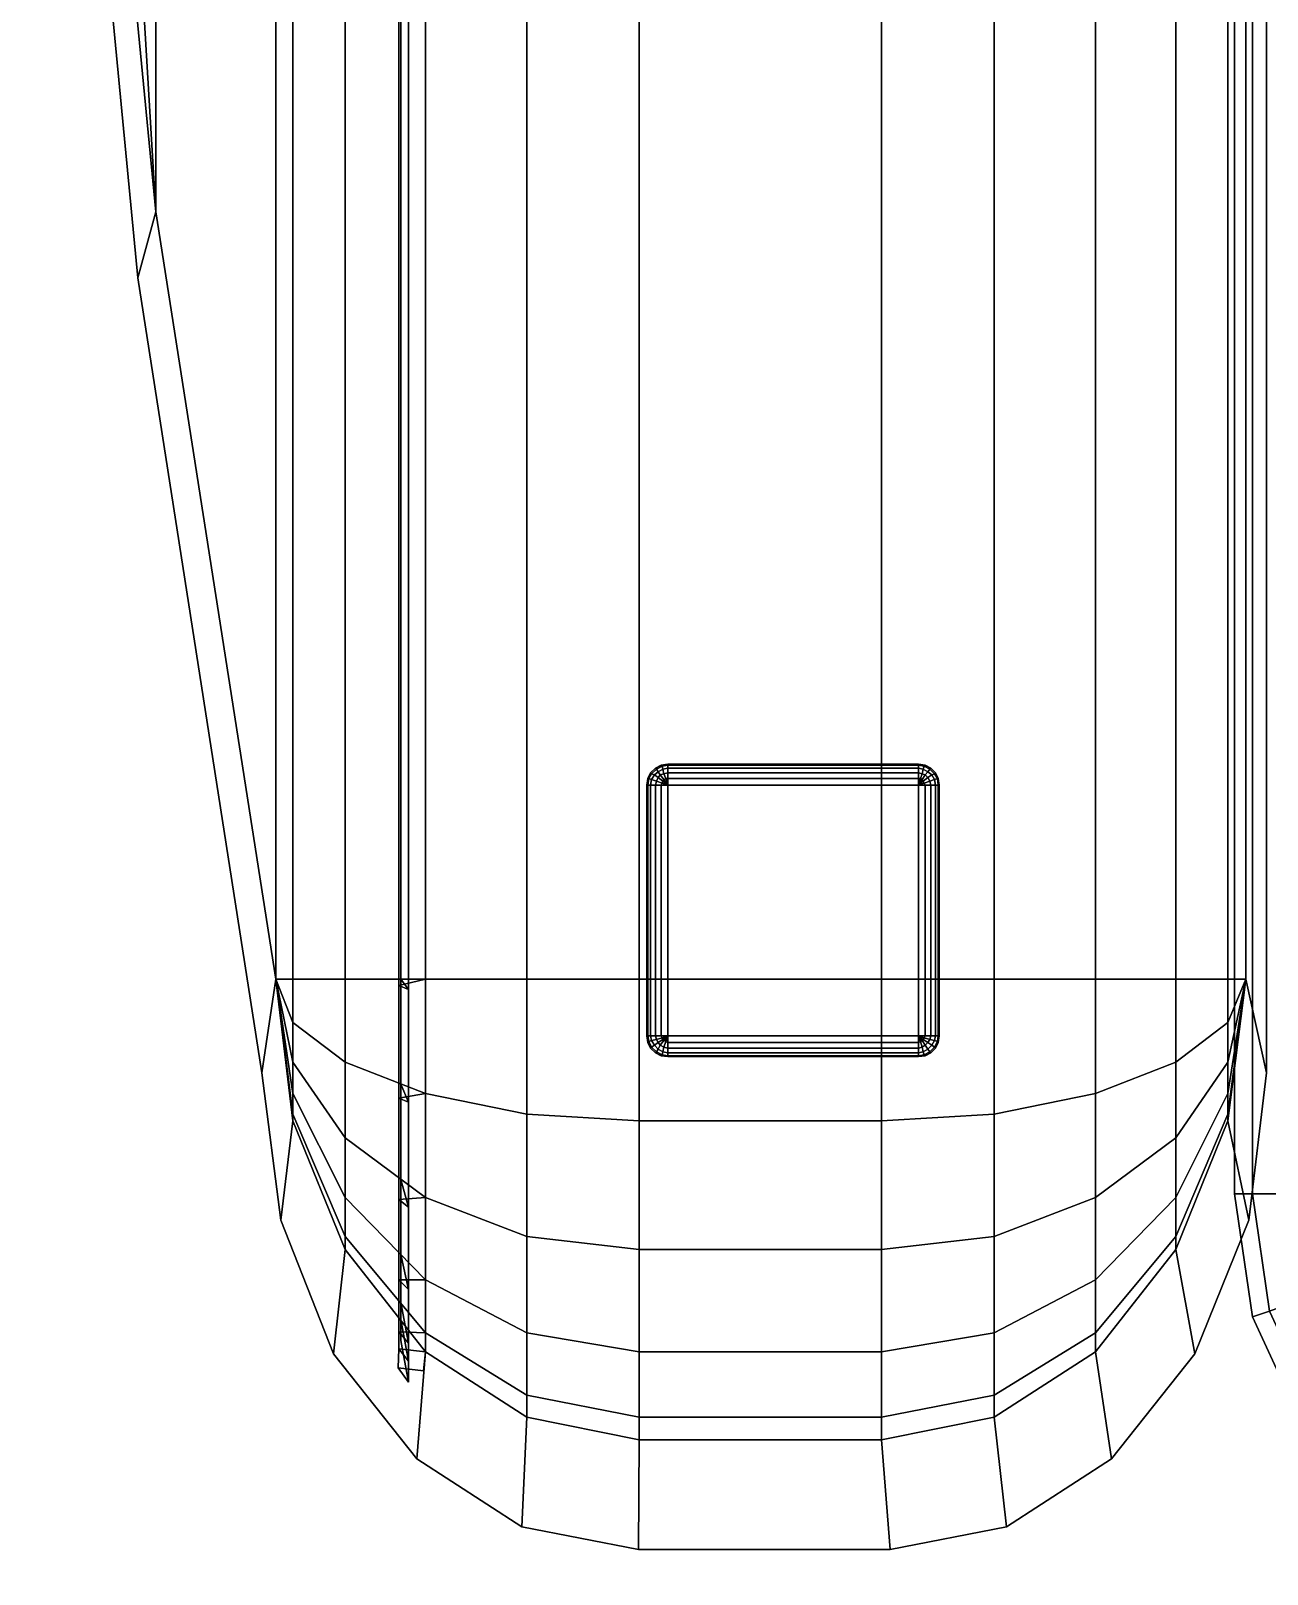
# Model space of a CAD drawing. Extents: x -0.69 to 1.09, y -0.36 to 0.36.
# Drawn here: x -0.6911 to -0.5605, y -0.3437 to -0.1806 of the extents above; entities that cross this region are included whole.
import ezdxf

# ---------------------------------------------------------------- set-up
doc = ezdxf.new("R2010")
doc.units = 0
for name, color, linetype in [('CUBE.5', 39, 'CONTINUOUS'), ('CUBE.7', 39, 'CONTINUOUS'), ('CUBE_10', 250, 'CONTINUOUS'), ('CUBE_2', 39, 'CONTINUOUS')]:
    doc.layers.add(name, color=color, linetype=linetype)

msp = doc.modelspace()

# ---------------------------------------------------------------- meshes
at = {"layer": 'CUBE.5'}
mesh = msp.add_polyface(dxfattribs=at)
corners = [(-0.6494, -0.3202, 0.0832), (-0.6494, -0.3202, 0.4251), (-0.6494, -0.3182, 0.4298), (-0.6494, -0.3126, 0.4341), (-0.6494, -0.3039, 0.4375), (-0.6494, -0.2929, 0.4397), (-0.6494, -0.2808, 0.4404), (-0.6494, 0.2708, 0.4404), (-0.6494, 0.283, 0.4397), (-0.6494, 0.294, 0.4375), (-0.6494, 0.3027, 0.4341), (-0.6494, 0.3083, 0.4298), (-0.6494, 0.3102, 0.4251), (-0.6494, 0.3102, 0.0832), (-0.6494, 0.3083, 0.0784), (-0.6494, 0.3027, 0.0741), (-0.6494, 0.294, 0.0707), (-0.6494, 0.283, 0.0685), (-0.6494, 0.2708, 0.0678), (-0.6494, -0.2808, 0.0678), (-0.6494, -0.2929, 0.0685), (-0.6494, -0.3039, 0.0707), (-0.6494, -0.3126, 0.0741), (-0.6494, -0.3182, 0.0784), (-0.6579, -0.3094, 0.0832), (-0.6579, -0.3094, 0.4251), (-0.6579, -0.308, 0.4285), (-0.6579, -0.3039, 0.4316), (-0.6579, -0.2976, 0.4341), (-0.6579, -0.2896, 0.4357), (-0.6579, -0.2808, 0.4362), (-0.6579, 0.2708, 0.4362), (-0.6579, 0.2797, 0.4357), (-0.6579, 0.2876, 0.4341), (-0.6579, 0.294, 0.4316), (-0.6579, 0.298, 0.4285), (-0.6579, 0.2994, 0.4251), (-0.6579, 0.2994, 0.0832), (-0.6579, 0.298, 0.0797), (-0.6579, 0.294, 0.0766), (-0.6579, 0.2876, 0.0741), (-0.6579, 0.2797, 0.0725), (-0.6579, 0.2708, 0.072), (-0.6579, -0.2808, 0.072), (-0.6579, -0.2896, 0.0725), (-0.6579, -0.2976, 0.0741), (-0.6579, -0.3039, 0.0766), (-0.6579, -0.308, 0.0797), (-0.6494, 0.002, 0.4404), (-0.6494, 0.002, 0.0678), (-0.6579, 0.002, 0.4362), (-0.6579, 0.002, 0.072), (-0.6496, -0.3222, 0.2514), (-0.6496, 0.3122, 0.2514), (-0.6581, -0.3113, 0.2514), (-0.6581, 0.3014, 0.2514), (-0.652, -0.3168, 0.0832), (-0.652, -0.3168, 0.4251), (-0.652, -0.315, 0.4294), (-0.652, -0.3099, 0.4333), (-0.652, -0.302, 0.4365), (-0.652, -0.2919, 0.4384), (-0.652, -0.2808, 0.4391), (-0.652, 0.2708, 0.4391), (-0.652, 0.282, 0.4384), (-0.652, 0.292, 0.4365), (-0.652, 0.3, 0.4333), (-0.652, 0.3051, 0.4294), (-0.652, 0.3069, 0.4251), (-0.652, 0.3069, 0.0832), (-0.652, 0.3051, 0.0788), (-0.652, 0.3, 0.0749), (-0.652, 0.292, 0.0718), (-0.652, 0.282, 0.0698), (-0.652, 0.2708, 0.0691), (-0.652, -0.2808, 0.0691), (-0.652, -0.2919, 0.0698), (-0.652, -0.302, 0.0718), (-0.652, -0.3099, 0.0749), (-0.652, -0.315, 0.0788), (-0.652, 0.002, 0.4391), (-0.652, 0.002, 0.0691), (-0.652, -0.319, 0.2514), (-0.652, 0.3091, 0.2514), (-0.6522, -0.3199, 0.0827), (-0.6522, -0.3199, 0.4255), (-0.6522, -0.3181, 0.4302), (-0.6522, -0.3126, 0.4344), (-0.6522, -0.3041, 0.4377), (-0.6522, -0.2934, 0.4398), (-0.6522, -0.2815, 0.4405), (-0.6522, 0.2716, 0.4405), (-0.6522, 0.2835, 0.4398), (-0.6522, 0.2942, 0.4377), (-0.6522, 0.3027, 0.4344), (-0.6522, 0.3081, 0.4302), (-0.6522, 0.31, 0.4255), (-0.6522, 0.31, 0.0827), (-0.6522, 0.3081, 0.078), (-0.6522, 0.3027, 0.0739), (-0.6522, 0.2942, 0.0706), (-0.6522, 0.2835, 0.0684), (-0.6522, 0.2716, 0.0677), (-0.6522, -0.2815, 0.0677), (-0.6522, -0.2934, 0.0684), (-0.6522, -0.3041, 0.0706), (-0.6522, -0.3126, 0.0739), (-0.6522, -0.3181, 0.078), (-0.6522, 0.002, 0.4405), (-0.6522, 0.002, 0.0677), (-0.6523, -0.3219, 0.2514), (-0.6523, 0.312, 0.2514), (-0.6512, -0.3212, 0.0825), (-0.6512, -0.3212, 0.4257), (-0.6512, -0.3193, 0.4304), (-0.6512, -0.3136, 0.4347), (-0.6512, -0.3049, 0.4381), (-0.6512, -0.2938, 0.4403), (-0.6512, -0.2819, 0.441), (-0.6512, 0.2719, 0.441), (-0.6512, 0.2839, 0.4403), (-0.6512, 0.2949, 0.4381), (-0.6512, 0.3037, 0.4347), (-0.6512, 0.3093, 0.4304), (-0.6512, 0.3112, 0.4257), (-0.6512, 0.3112, 0.0825), (-0.6512, 0.3093, 0.0779), (-0.6512, 0.3037, 0.0736), (-0.6512, 0.2949, 0.0702), (-0.6512, 0.2839, 0.068), (-0.6512, 0.2719, 0.0672), (-0.6512, -0.2819, 0.0672), (-0.6512, -0.2938, 0.068), (-0.6512, -0.3049, 0.0702), (-0.6512, -0.3136, 0.0736), (-0.6512, -0.3193, 0.0779), (-0.6512, 0.002, 0.441), (-0.6512, 0.002, 0.0672), (-0.6512, -0.3234, 0.2514), (-0.6512, 0.3134, 0.2514)]
mesh.append_faces([[corners[k] for k in face] for face in [(86, 114, 115, 87), (87, 115, 116, 88), (88, 116, 117, 89), (89, 117, 118, 90), (136, 108, 90, 118), (91, 119, 120, 92), (92, 120, 121, 93), (93, 121, 122, 94), (138, 110, 84, 112), (123, 95, 94, 122), (95, 123, 124, 96), (125, 97, 111, 139), (126, 98, 97, 125), (98, 126, 127, 99), (128, 100, 99, 127), (100, 128, 129, 101), (130, 102, 101, 129), (137, 109, 102, 130), (103, 131, 132, 104), (114, 86, 85, 113), (133, 105, 104, 132), (134, 106, 105, 133), (135, 107, 106, 134), (112, 84, 107, 135), (119, 91, 108, 136), (131, 103, 109, 137), (113, 85, 110, 138), (111, 96, 124, 139), (2, 86, 87, 3), (59, 115, 114, 58), (3, 87, 88, 4), (60, 116, 115, 59), (4, 88, 89, 5), (61, 117, 116, 60), (5, 89, 90, 6), (62, 118, 117, 61), (80, 136, 118, 62), (6, 90, 108, 48), (7, 91, 92, 8), (64, 120, 119, 63), (8, 92, 93, 9), (65, 121, 120, 64), (9, 93, 94, 10), (66, 122, 121, 65), (82, 138, 112, 56), (0, 84, 110, 52), (67, 123, 122, 66), (10, 94, 95, 11), (11, 95, 96, 12), (68, 124, 123, 67), (69, 125, 139, 83), (53, 111, 97, 13), (70, 126, 125, 69), (13, 97, 98, 14), (14, 98, 99, 15), (71, 127, 126, 70), (72, 128, 127, 71), (15, 99, 100, 16), (16, 100, 101, 17), (73, 129, 128, 72), (74, 130, 129, 73), (17, 101, 102, 18), (81, 137, 130, 74), (18, 102, 109, 49), (19, 103, 104, 20), (76, 132, 131, 75), (58, 114, 113, 57), (1, 85, 86, 2), (77, 133, 132, 76), (20, 104, 105, 21), (78, 134, 133, 77), (21, 105, 106, 22), (79, 135, 134, 78), (22, 106, 107, 23), (56, 112, 135, 79), (23, 107, 84, 0), (63, 119, 136, 80), (48, 108, 91, 7), (75, 131, 137, 81), (49, 109, 103, 19), (57, 113, 138, 82), (52, 110, 85, 1), (83, 139, 124, 68), (12, 96, 111, 53)]])
at = {"layer": 'CUBE.7'}
mesh = msp.add_polyface(dxfattribs=at)
corners = [(-0.548, -0.0574, 0.1695), (-0.548, -0.3035, 0.1695), (-0.5373, -0.3035, 0.1635), (-0.5373, -0.0574, 0.1635), (-0.562, -0.0574, 0.2451), (-0.562, -0.3035, 0.2451), (-0.5639, -0.3035, 0.232), (-0.5639, -0.0574, 0.232), (-0.5565, -0.0574, 0.2569), (-0.5565, -0.3035, 0.2569), (-0.5469, -0.3112, 0.1695), (-0.5367, -0.3075, 0.1635), (-0.5565, -0.3035, 0.1789), (-0.555, -0.314, 0.1789), (-0.562, -0.3035, 0.1907), (-0.5602, -0.3159, 0.1907), (-0.5639, -0.3035, 0.2038), (-0.562, -0.3165, 0.2038), (-0.562, -0.3165, 0.232), (-0.5602, -0.3159, 0.2451), (-0.555, -0.314, 0.2569), (-0.548, -0.3035, 0.2663), (-0.5469, -0.3112, 0.2663), (-0.5373, -0.3035, 0.2723), (-0.5367, -0.3075, 0.2723), (-0.5437, -0.3181, 0.1695), (-0.5351, -0.3112, 0.1635), (-0.5506, -0.3236, 0.1789), (-0.555, -0.3271, 0.1907), (-0.5565, -0.3284, 0.2038), (-0.5565, -0.3284, 0.232), (-0.555, -0.3271, 0.2451), (-0.5506, -0.3236, 0.2569), (-0.5437, -0.3181, 0.2663), (-0.5351, -0.3112, 0.2723), (-0.5387, -0.3236, 0.1695), (-0.5324, -0.314, 0.1635), (-0.5437, -0.3312, 0.1789), (-0.5469, -0.3361, 0.1907), (-0.548, -0.3377, 0.2038), (-0.548, -0.3377, 0.232), (-0.5469, -0.3361, 0.2451), (-0.5437, -0.3312, 0.2569), (-0.5387, -0.3236, 0.2663), (-0.5324, -0.314, 0.2723), (-0.5367, -0.3418, 0.1907), (-0.5351, -0.3361, 0.1789), (-0.5373, -0.3437, 0.2038), (-0.5373, -0.3437, 0.232), (-0.5367, -0.3418, 0.2451), (-0.5351, -0.3361, 0.2569), (-0.5565, -0.0574, 0.1789), (-0.562, -0.0574, 0.1907), (-0.5639, -0.0574, 0.2038), (-0.548, -0.0574, 0.2663), (-0.5373, -0.0574, 0.2723)]
mesh.append_faces([[corners[k] for k in face] for face in [(0, 1, 2, 3), (4, 5, 6, 7), (8, 9, 5, 4), (2, 1, 10, 11), (1, 12, 13, 10), (12, 14, 15, 13), (14, 16, 17, 15), (16, 6, 18, 17), (6, 5, 19, 18), (5, 9, 20, 19), (9, 21, 22, 20), (21, 23, 24, 22), (11, 10, 25, 26), (10, 13, 27, 25), (13, 15, 28, 27), (15, 17, 29, 28), (17, 18, 30, 29), (18, 19, 31, 30), (19, 20, 32, 31), (20, 22, 33, 32), (22, 24, 34, 33), (26, 25, 35, 36), (25, 27, 37, 35), (27, 28, 38, 37), (28, 29, 39, 38), (29, 30, 40, 39), (30, 31, 41, 40), (31, 32, 42, 41), (32, 33, 43, 42), (33, 34, 44, 43), (37, 38, 45, 46), (38, 39, 47, 45), (39, 40, 48, 47), (40, 41, 49, 48), (41, 42, 50, 49), (51, 12, 1, 0), (52, 14, 12, 51), (53, 16, 14, 52), (7, 6, 16, 53), (54, 21, 9, 8), (55, 23, 21, 54)]])
at = {"layer": 'CUBE_10'}
mesh = msp.add_polyface(dxfattribs=at)
corners = [(-0.6245, -0.2603, -0.0081), (-0.6251, -0.2603, -0.0078), (-0.6251, -0.2868, -0.0078), (-0.6245, -0.2868, -0.0081), (-0.6256, -0.2603, -0.0072), (-0.6256, -0.2868, -0.0072), (-0.6259, -0.2603, -0.0066), (-0.6259, -0.2868, -0.0066), (-0.626, -0.2603, -0.0058), (-0.626, -0.2868, -0.0058), (-0.626, -0.2603, 0.1802), (-0.626, -0.2868, 0.1802), (-0.6259, -0.2603, 0.1809), (-0.6259, -0.2868, 0.1809), (-0.6256, -0.2603, 0.1816), (-0.6256, -0.2868, 0.1816), (-0.6251, -0.2603, 0.1821), (-0.6251, -0.2868, 0.1821), (-0.6245, -0.2603, 0.1825), (-0.6245, -0.2868, 0.1825), (-0.6245, -0.2582, -0.0058), (-0.6245, -0.2582, 0.1802), (-0.6251, -0.2585, 0.1802), (-0.6251, -0.2585, -0.0058), (-0.6246, -0.2592, -0.0078), (-0.6248, -0.2589, -0.0072), (-0.6252, -0.2592, -0.0072), (-0.6248, -0.2595, -0.0078), (-0.625, -0.2586, -0.0066), (-0.6255, -0.2591, -0.0066), (-0.6256, -0.259, -0.0058), (-0.6256, -0.259, 0.1802), (-0.625, -0.2586, 0.1809), (-0.6255, -0.2591, 0.1809), (-0.6248, -0.2589, 0.1816), (-0.6252, -0.2592, 0.1816), (-0.6246, -0.2592, 0.1821), (-0.6248, -0.2595, 0.1821), (-0.6255, -0.2597, -0.0072), (-0.625, -0.2599, -0.0078), (-0.6258, -0.2596, -0.0066), (-0.6259, -0.2596, -0.0058), (-0.6259, -0.2596, 0.1802), (-0.6258, -0.2596, 0.1809), (-0.6255, -0.2597, 0.1816), (-0.625, -0.2599, 0.1821), (-0.6244, -0.2601, -0.0081), (-0.6244, -0.2601, 0.1825)]
mesh.append_faces([[corners[k] for k in face] for face in [(0, 1, 2, 3), (1, 4, 5, 2), (4, 6, 7, 5), (6, 8, 9, 7), (8, 10, 11, 9), (10, 12, 13, 11), (12, 14, 15, 13), (14, 16, 17, 15), (16, 18, 19, 17), (20, 21, 22, 23), (24, 25, 26, 27), (25, 28, 29, 26), (28, 23, 30, 29), (23, 22, 31, 30), (22, 32, 33, 31), (32, 34, 35, 33), (34, 36, 37, 35), (27, 26, 38, 39), (26, 29, 40, 38), (29, 30, 41, 40), (30, 31, 42, 41), (31, 33, 43, 42), (33, 35, 44, 43), (35, 37, 45, 44), (46, 39, 1, 0), (39, 38, 4, 1), (38, 40, 6, 4), (40, 41, 8, 6), (41, 42, 10, 8), (42, 43, 12, 10), (43, 44, 14, 12), (44, 45, 16, 14), (45, 47, 18, 16)]])
mesh = msp.add_polyface(dxfattribs=at)
corners = [(-0.6238, -0.2603, -0.0082), (-0.6245, -0.2603, -0.0081), (-0.6245, -0.2868, -0.0081), (-0.6238, -0.2868, -0.0082), (-0.6245, -0.2603, 0.1825), (-0.6238, -0.2603, 0.1826), (-0.6238, -0.2868, 0.1826), (-0.6245, -0.2868, 0.1825), (-0.5973, -0.2603, -0.0082), (-0.5973, -0.2596, -0.0081), (-0.6238, -0.2596, -0.0081), (-0.624, -0.2596, -0.0081), (-0.6238, -0.259, -0.0078), (-0.6242, -0.2591, -0.0078), (-0.6238, -0.2585, -0.0072), (-0.6243, -0.2586, -0.0072), (-0.6238, -0.2582, -0.0066), (-0.6244, -0.2583, -0.0066), (-0.6238, -0.2581, -0.0058), (-0.6245, -0.2582, -0.0058), (-0.6238, -0.2581, 0.1802), (-0.6245, -0.2582, 0.1802), (-0.6238, -0.2582, 0.1809), (-0.6244, -0.2583, 0.1809), (-0.6238, -0.2585, 0.1816), (-0.6243, -0.2586, 0.1816), (-0.6238, -0.259, 0.1821), (-0.6242, -0.2591, 0.1821), (-0.6238, -0.2596, 0.1825), (-0.624, -0.2596, 0.1825), (-0.6242, -0.2597, -0.0081), (-0.6246, -0.2592, -0.0078), (-0.6248, -0.2589, -0.0072), (-0.625, -0.2586, -0.0066), (-0.6251, -0.2585, -0.0058), (-0.625, -0.2586, 0.1809), (-0.6251, -0.2585, 0.1802), (-0.6248, -0.2589, 0.1816), (-0.6246, -0.2592, 0.1821), (-0.6242, -0.2597, 0.1825), (-0.6243, -0.2599, -0.0081), (-0.6248, -0.2595, -0.0078), (-0.6243, -0.2599, 0.1825), (-0.6248, -0.2595, 0.1821), (-0.6244, -0.2601, -0.0081), (-0.625, -0.2599, -0.0078), (-0.6244, -0.2601, 0.1825), (-0.625, -0.2599, 0.1821)]
mesh.append_faces([[corners[k] for k in face] for face in [(0, 1, 2, 3), (4, 5, 6, 7), (8, 9, 10, 0), (0, 10, 11, 11), (10, 12, 13, 11), (12, 14, 15, 13), (14, 16, 17, 15), (16, 18, 19, 17), (18, 20, 21, 19), (20, 22, 23, 21), (22, 24, 25, 23), (24, 26, 27, 25), (26, 28, 29, 27), (28, 5, 29, 29), (0, 11, 30, 30), (11, 13, 31, 30), (13, 15, 32, 31), (15, 17, 33, 32), (17, 19, 34, 33), (21, 23, 35, 36), (23, 25, 37, 35), (25, 27, 38, 37), (27, 29, 39, 38), (29, 5, 39, 39), (0, 30, 40, 40), (30, 31, 41, 40), (38, 39, 42, 43), (39, 5, 42, 42), (0, 40, 44, 44), (40, 41, 45, 44), (43, 42, 46, 47), (42, 5, 46, 46), (0, 44, 1, 1), (46, 5, 4, 4)]])
mesh = msp.add_polyface(dxfattribs=at)
corners = [(-0.5952, -0.2596, -0.0058), (-0.5952, -0.2596, 0.1802), (-0.5955, -0.259, 0.1802), (-0.5955, -0.259, -0.0058), (-0.5953, -0.2596, 0.1809), (-0.5956, -0.2591, 0.1809), (-0.5963, -0.2595, -0.0078), (-0.5959, -0.2592, -0.0072), (-0.5963, -0.2589, -0.0072), (-0.5966, -0.2592, -0.0078), (-0.5956, -0.2591, -0.0066), (-0.5961, -0.2586, -0.0066), (-0.596, -0.2585, -0.0058), (-0.596, -0.2585, 0.1802), (-0.5961, -0.2586, 0.1809), (-0.5959, -0.2592, 0.1816), (-0.5963, -0.2589, 0.1816), (-0.5963, -0.2595, 0.1821), (-0.5966, -0.2592, 0.1821), (-0.5968, -0.2586, -0.0072), (-0.5969, -0.2591, -0.0078), (-0.5967, -0.2583, -0.0066), (-0.5966, -0.2582, -0.0058), (-0.5966, -0.2582, 0.1802), (-0.5967, -0.2583, 0.1809), (-0.5968, -0.2586, 0.1816), (-0.5969, -0.2591, 0.1821), (-0.5971, -0.2596, -0.0081), (-0.5973, -0.259, -0.0078), (-0.5973, -0.2596, -0.0081), (-0.5973, -0.2585, -0.0072), (-0.5973, -0.2582, -0.0066), (-0.5973, -0.2581, -0.0058), (-0.5973, -0.2581, 0.1802), (-0.5973, -0.2582, 0.1809), (-0.5973, -0.2585, 0.1816), (-0.5973, -0.259, 0.1821), (-0.5971, -0.2596, 0.1825), (-0.5973, -0.2596, 0.1825), (-0.6238, -0.259, -0.0078), (-0.6238, -0.2596, -0.0081), (-0.6238, -0.2585, -0.0072), (-0.6238, -0.2582, -0.0066), (-0.6238, -0.2581, -0.0058), (-0.6238, -0.2581, 0.1802), (-0.6238, -0.2582, 0.1809), (-0.6238, -0.2585, 0.1816), (-0.6238, -0.259, 0.1821), (-0.6238, -0.2596, 0.1825)]
mesh.append_faces([[corners[k] for k in face] for face in [(0, 1, 2, 3), (1, 4, 5, 2), (6, 7, 8, 9), (7, 10, 11, 8), (10, 3, 12, 11), (3, 2, 13, 12), (2, 5, 14, 13), (5, 15, 16, 14), (15, 17, 18, 16), (9, 8, 19, 20), (8, 11, 21, 19), (11, 12, 22, 21), (12, 13, 23, 22), (13, 14, 24, 23), (14, 16, 25, 24), (16, 18, 26, 25), (27, 20, 28, 29), (20, 19, 30, 28), (19, 21, 31, 30), (21, 22, 32, 31), (22, 23, 33, 32), (23, 24, 34, 33), (24, 25, 35, 34), (25, 26, 36, 35), (26, 37, 38, 36), (29, 28, 39, 40), (28, 30, 41, 39), (30, 31, 42, 41), (31, 32, 43, 42), (32, 33, 44, 43), (33, 34, 45, 44), (34, 35, 46, 45), (35, 36, 47, 46), (36, 38, 48, 47)]])
mesh = msp.add_polyface(dxfattribs=at)
corners = [(-0.5973, -0.2603, -0.0082), (-0.5966, -0.2603, -0.0081), (-0.5967, -0.2601, -0.0081), (-0.596, -0.2603, -0.0078), (-0.5961, -0.2599, -0.0078), (-0.5955, -0.2603, -0.0072), (-0.5956, -0.2597, -0.0072), (-0.5952, -0.2603, -0.0066), (-0.5953, -0.2596, -0.0066), (-0.5951, -0.2603, -0.0058), (-0.5952, -0.2596, -0.0058), (-0.5951, -0.2603, 0.1802), (-0.5952, -0.2596, 0.1802), (-0.5952, -0.2603, 0.1809), (-0.5953, -0.2596, 0.1809), (-0.5955, -0.2603, 0.1816), (-0.5956, -0.2597, 0.1816), (-0.596, -0.2603, 0.1821), (-0.5961, -0.2599, 0.1821), (-0.5966, -0.2603, 0.1825), (-0.5967, -0.2601, 0.1825), (-0.5973, -0.2603, 0.1826), (-0.5968, -0.2599, -0.0081), (-0.5963, -0.2595, -0.0078), (-0.5959, -0.2592, -0.0072), (-0.5956, -0.2591, -0.0066), (-0.5955, -0.259, -0.0058), (-0.5959, -0.2592, 0.1816), (-0.5956, -0.2591, 0.1809), (-0.5963, -0.2595, 0.1821), (-0.5968, -0.2599, 0.1825), (-0.5969, -0.2597, -0.0081), (-0.5966, -0.2592, -0.0078), (-0.5969, -0.2597, 0.1825), (-0.5966, -0.2592, 0.1821), (-0.5971, -0.2596, -0.0081), (-0.5969, -0.2591, -0.0078), (-0.5971, -0.2596, 0.1825), (-0.5969, -0.2591, 0.1821), (-0.5973, -0.2596, -0.0081), (-0.5973, -0.2596, 0.1825), (-0.6238, -0.2603, 0.1826), (-0.6238, -0.2596, 0.1825), (-0.5973, -0.2868, 0.1826), (-0.6238, -0.2868, 0.1826), (-0.6238, -0.2603, -0.0082), (-0.6238, -0.2868, -0.0082), (-0.5973, -0.2868, -0.0082)]
mesh.append_faces([[corners[k] for k in face] for face in [(0, 1, 2, 2), (1, 3, 4, 2), (3, 5, 6, 4), (5, 7, 8, 6), (7, 9, 10, 8), (9, 11, 12, 10), (11, 13, 14, 12), (13, 15, 16, 14), (15, 17, 18, 16), (17, 19, 20, 18), (19, 21, 20, 20), (0, 2, 22, 22), (2, 4, 23, 22), (4, 6, 24, 23), (6, 8, 25, 24), (8, 10, 26, 25), (14, 16, 27, 28), (16, 18, 29, 27), (18, 20, 30, 29), (20, 21, 30, 30), (0, 22, 31, 31), (22, 23, 32, 31), (29, 30, 33, 34), (30, 21, 33, 33), (0, 31, 35, 35), (31, 32, 36, 35), (34, 33, 37, 38), (33, 21, 37, 37), (0, 35, 39, 39), (37, 21, 40, 40), (40, 21, 41, 42), (41, 21, 43, 44), (45, 46, 47, 0)]])
mesh = msp.add_polyface(dxfattribs=at)
corners = [(-0.5973, -0.2868, -0.0082), (-0.5973, -0.2875, -0.0081), (-0.5971, -0.2874, -0.0081), (-0.5973, -0.2875, 0.1825), (-0.5973, -0.2868, 0.1826), (-0.5971, -0.2874, 0.1825), (-0.5969, -0.2873, -0.0081), (-0.5969, -0.2873, 0.1825), (-0.5968, -0.2872, -0.0081), (-0.5968, -0.2872, 0.1825), (-0.5967, -0.287, -0.0081), (-0.5963, -0.2875, -0.0078), (-0.5961, -0.2872, -0.0078), (-0.5959, -0.2878, 0.1816), (-0.5963, -0.2875, 0.1821), (-0.5961, -0.2872, 0.1821), (-0.5956, -0.2873, 0.1816), (-0.5967, -0.287, 0.1825), (-0.5966, -0.2868, -0.0081), (-0.596, -0.2868, -0.0078), (-0.5956, -0.2873, -0.0072), (-0.5955, -0.2868, -0.0072), (-0.5953, -0.2874, -0.0066), (-0.5952, -0.2868, -0.0066), (-0.5952, -0.2875, -0.0058), (-0.5951, -0.2868, -0.0058), (-0.5952, -0.2875, 0.1802), (-0.5951, -0.2868, 0.1802), (-0.5953, -0.2874, 0.1809), (-0.5952, -0.2868, 0.1809), (-0.5955, -0.2868, 0.1816), (-0.596, -0.2868, 0.1821), (-0.5966, -0.2868, 0.1825), (-0.5966, -0.2603, -0.0081), (-0.5973, -0.2603, -0.0082), (-0.596, -0.2603, -0.0078), (-0.5955, -0.2603, -0.0072), (-0.5952, -0.2603, -0.0066), (-0.5951, -0.2603, -0.0058), (-0.5951, -0.2603, 0.1802), (-0.5952, -0.2603, 0.1809), (-0.5955, -0.2603, 0.1816), (-0.596, -0.2603, 0.1821), (-0.5966, -0.2603, 0.1825), (-0.5973, -0.2603, 0.1826)]
mesh.append_faces([[corners[k] for k in face] for face in [(0, 1, 2, 2), (3, 4, 5, 5), (0, 2, 6, 6), (5, 4, 7, 7), (0, 6, 8, 8), (7, 4, 9, 9), (0, 8, 10, 10), (8, 11, 12, 10), (13, 14, 15, 16), (14, 9, 17, 15), (9, 4, 17, 17), (0, 10, 18, 18), (10, 12, 19, 18), (12, 20, 21, 19), (20, 22, 23, 21), (22, 24, 25, 23), (24, 26, 27, 25), (26, 28, 29, 27), (28, 16, 30, 29), (16, 15, 31, 30), (15, 17, 32, 31), (17, 4, 32, 32), (0, 18, 33, 34), (18, 19, 35, 33), (19, 21, 36, 35), (21, 23, 37, 36), (23, 25, 38, 37), (25, 27, 39, 38), (27, 29, 40, 39), (29, 30, 41, 40), (30, 31, 42, 41), (31, 32, 43, 42), (32, 4, 44, 43)]])
mesh = msp.add_polyface(dxfattribs=at)
corners = [(-0.6245, -0.2868, -0.0081), (-0.6251, -0.2868, -0.0078), (-0.625, -0.2872, -0.0078), (-0.6244, -0.287, -0.0081), (-0.6256, -0.2868, -0.0072), (-0.6255, -0.2873, -0.0072), (-0.6259, -0.2868, -0.0066), (-0.6258, -0.2874, -0.0066), (-0.626, -0.2868, -0.0058), (-0.6259, -0.2875, -0.0058), (-0.626, -0.2868, 0.1802), (-0.6259, -0.2875, 0.1802), (-0.6259, -0.2868, 0.1809), (-0.6258, -0.2874, 0.1809), (-0.6256, -0.2868, 0.1816), (-0.6255, -0.2873, 0.1816), (-0.6251, -0.2868, 0.1821), (-0.625, -0.2872, 0.1821), (-0.6245, -0.2868, 0.1825), (-0.6244, -0.287, 0.1825), (-0.6248, -0.2875, -0.0078), (-0.6243, -0.2872, -0.0081), (-0.6252, -0.2878, -0.0072), (-0.6255, -0.288, -0.0066), (-0.6256, -0.2881, -0.0058), (-0.6256, -0.2881, 0.1802), (-0.6255, -0.288, 0.1809), (-0.6252, -0.2878, 0.1816), (-0.6248, -0.2875, 0.1821), (-0.6243, -0.2872, 0.1825), (-0.6246, -0.2878, -0.0078), (-0.6242, -0.2873, -0.0081), (-0.6248, -0.2882, -0.0072), (-0.625, -0.2885, -0.0066), (-0.6251, -0.2886, -0.0058), (-0.6251, -0.2886, 0.1802), (-0.625, -0.2885, 0.1809), (-0.6248, -0.2882, 0.1816), (-0.6246, -0.2878, 0.1821), (-0.6242, -0.2873, 0.1825), (-0.6243, -0.2885, -0.0072), (-0.6242, -0.288, -0.0078), (-0.6244, -0.2888, -0.0066), (-0.6245, -0.2889, -0.0058), (-0.6245, -0.2889, 0.1802), (-0.6244, -0.2888, 0.1809), (-0.6243, -0.2885, 0.1816)]
mesh.append_faces([[corners[k] for k in face] for face in [(0, 1, 2, 3), (1, 4, 5, 2), (4, 6, 7, 5), (6, 8, 9, 7), (8, 10, 11, 9), (10, 12, 13, 11), (12, 14, 15, 13), (14, 16, 17, 15), (16, 18, 19, 17), (3, 2, 20, 21), (2, 5, 22, 20), (5, 7, 23, 22), (7, 9, 24, 23), (9, 11, 25, 24), (11, 13, 26, 25), (13, 15, 27, 26), (15, 17, 28, 27), (17, 19, 29, 28), (21, 20, 30, 31), (20, 22, 32, 30), (22, 23, 33, 32), (23, 24, 34, 33), (24, 25, 35, 34), (25, 26, 36, 35), (26, 27, 37, 36), (27, 28, 38, 37), (28, 29, 39, 38), (30, 32, 40, 41), (32, 33, 42, 40), (33, 34, 43, 42), (34, 35, 44, 43), (35, 36, 45, 44), (36, 37, 46, 45)]])
mesh = msp.add_polyface(dxfattribs=at)
corners = [(-0.6238, -0.2868, -0.0082), (-0.6245, -0.2868, -0.0081), (-0.6244, -0.287, -0.0081), (-0.6245, -0.2868, 0.1825), (-0.6238, -0.2868, 0.1826), (-0.6244, -0.287, 0.1825), (-0.6243, -0.2872, -0.0081), (-0.6243, -0.2872, 0.1825), (-0.6242, -0.2873, -0.0081), (-0.6242, -0.2873, 0.1825), (-0.624, -0.2874, -0.0081), (-0.6246, -0.2878, -0.0078), (-0.6242, -0.288, -0.0078), (-0.6248, -0.2882, 0.1816), (-0.6246, -0.2878, 0.1821), (-0.6242, -0.288, 0.1821), (-0.6243, -0.2885, 0.1816), (-0.624, -0.2874, 0.1825), (-0.6238, -0.2875, -0.0081), (-0.6238, -0.2881, -0.0078), (-0.6243, -0.2885, -0.0072), (-0.6238, -0.2886, -0.0072), (-0.6244, -0.2888, -0.0066), (-0.6238, -0.2889, -0.0066), (-0.6245, -0.2889, -0.0058), (-0.6238, -0.289, -0.0058), (-0.6245, -0.2889, 0.1802), (-0.6238, -0.289, 0.1802), (-0.6244, -0.2888, 0.1809), (-0.6238, -0.2889, 0.1809), (-0.6238, -0.2886, 0.1816), (-0.6238, -0.2881, 0.1821), (-0.6238, -0.2875, 0.1825), (-0.5973, -0.2875, -0.0081), (-0.5973, -0.2868, -0.0082), (-0.5973, -0.2881, -0.0078), (-0.5973, -0.2886, -0.0072), (-0.5973, -0.2889, -0.0066), (-0.5973, -0.289, -0.0058), (-0.5973, -0.289, 0.1802), (-0.5973, -0.2889, 0.1809), (-0.5973, -0.2886, 0.1816), (-0.5973, -0.2881, 0.1821), (-0.5973, -0.2875, 0.1825), (-0.5973, -0.2868, 0.1826)]
mesh.append_faces([[corners[k] for k in face] for face in [(0, 1, 2, 2), (3, 4, 5, 5), (0, 2, 6, 6), (5, 4, 7, 7), (0, 6, 8, 8), (7, 4, 9, 9), (0, 8, 10, 10), (8, 11, 12, 10), (13, 14, 15, 16), (14, 9, 17, 15), (9, 4, 17, 17), (0, 10, 18, 18), (10, 12, 19, 18), (12, 20, 21, 19), (20, 22, 23, 21), (22, 24, 25, 23), (24, 26, 27, 25), (26, 28, 29, 27), (28, 16, 30, 29), (16, 15, 31, 30), (15, 17, 32, 31), (17, 4, 32, 32), (0, 18, 33, 34), (18, 19, 35, 33), (19, 21, 36, 35), (21, 23, 37, 36), (23, 25, 38, 37), (25, 27, 39, 38), (27, 29, 40, 39), (29, 30, 41, 40), (30, 31, 42, 41), (31, 32, 43, 42), (32, 4, 44, 43)]])
mesh = msp.add_polyface(dxfattribs=at)
corners = [(-0.5973, -0.2875, -0.0081), (-0.5973, -0.2881, -0.0078), (-0.5969, -0.288, -0.0078), (-0.5971, -0.2874, -0.0081), (-0.5973, -0.2886, -0.0072), (-0.5968, -0.2885, -0.0072), (-0.5973, -0.2889, -0.0066), (-0.5967, -0.2888, -0.0066), (-0.5973, -0.289, -0.0058), (-0.5966, -0.2889, -0.0058), (-0.5973, -0.289, 0.1802), (-0.5966, -0.2889, 0.1802), (-0.5973, -0.2889, 0.1809), (-0.5967, -0.2888, 0.1809), (-0.5973, -0.2886, 0.1816), (-0.5968, -0.2885, 0.1816), (-0.5973, -0.2881, 0.1821), (-0.5969, -0.288, 0.1821), (-0.5973, -0.2875, 0.1825), (-0.5971, -0.2874, 0.1825), (-0.5966, -0.2878, -0.0078), (-0.5969, -0.2873, -0.0081), (-0.5963, -0.2882, -0.0072), (-0.5961, -0.2885, -0.0066), (-0.596, -0.2886, -0.0058), (-0.596, -0.2886, 0.1802), (-0.5961, -0.2885, 0.1809), (-0.5963, -0.2882, 0.1816), (-0.5966, -0.2878, 0.1821), (-0.5969, -0.2873, 0.1825), (-0.5963, -0.2875, -0.0078), (-0.5968, -0.2872, -0.0081), (-0.5959, -0.2878, -0.0072), (-0.5956, -0.288, -0.0066), (-0.5955, -0.2881, -0.0058), (-0.5955, -0.2881, 0.1802), (-0.5956, -0.288, 0.1809), (-0.5959, -0.2878, 0.1816), (-0.5963, -0.2875, 0.1821), (-0.5968, -0.2872, 0.1825), (-0.5956, -0.2873, -0.0072), (-0.5961, -0.2872, -0.0078), (-0.5953, -0.2874, -0.0066), (-0.5952, -0.2875, -0.0058), (-0.5952, -0.2875, 0.1802), (-0.5953, -0.2874, 0.1809), (-0.5956, -0.2873, 0.1816)]
mesh.append_faces([[corners[k] for k in face] for face in [(0, 1, 2, 3), (1, 4, 5, 2), (4, 6, 7, 5), (6, 8, 9, 7), (8, 10, 11, 9), (10, 12, 13, 11), (12, 14, 15, 13), (14, 16, 17, 15), (16, 18, 19, 17), (3, 2, 20, 21), (2, 5, 22, 20), (5, 7, 23, 22), (7, 9, 24, 23), (9, 11, 25, 24), (11, 13, 26, 25), (13, 15, 27, 26), (15, 17, 28, 27), (17, 19, 29, 28), (21, 20, 30, 31), (20, 22, 32, 30), (22, 23, 33, 32), (23, 24, 34, 33), (24, 25, 35, 34), (25, 26, 36, 35), (26, 27, 37, 36), (27, 28, 38, 37), (28, 29, 39, 38), (30, 32, 40, 41), (32, 33, 42, 40), (33, 34, 43, 42), (34, 35, 44, 43), (35, 36, 45, 44), (36, 37, 46, 45)]])
at = {"layer": 'CUBE_2'}
mesh = msp.add_polyface(dxfattribs=at)
corners = [(-0.5627, -0.2808, 0.4251), (-0.5646, -0.2854, 0.4307), (-0.5646, -0.2808, 0.4309), (-0.5701, -0.2896, 0.4357), (-0.5701, -0.2808, 0.4362), (-0.6579, -0.2896, 0.4357), (-0.6634, -0.2854, 0.4307), (-0.6634, -0.2808, 0.4309), (-0.6579, -0.2808, 0.4362), (-0.6652, -0.2808, 0.4251), (-0.5646, 0.002, 0.4309), (-0.5627, 0.002, 0.4251), (-0.5786, -0.2808, 0.4404), (-0.5893, -0.2808, 0.4431), (-0.5893, 0.002, 0.4431), (-0.5786, 0.002, 0.4404), (-0.6268, -0.2808, 0.4441), (-0.6387, -0.2808, 0.4431), (-0.6387, 0.002, 0.4431), (-0.6268, 0.002, 0.4441), (-0.6494, -0.2808, 0.4404), (-0.6494, 0.002, 0.4404), (-0.6579, 0.002, 0.4362), (-0.6634, 0.002, 0.4309), (-0.6652, 0.002, 0.4251), (-0.5701, 0.002, 0.072), (-0.5701, -0.2808, 0.072), (-0.5646, -0.2808, 0.0773), (-0.5646, 0.002, 0.0773), (-0.6387, 0.002, 0.0651), (-0.6387, -0.2808, 0.0651), (-0.6268, -0.2808, 0.0642), (-0.6268, 0.002, 0.0642), (-0.6494, 0.002, 0.0678), (-0.6494, -0.2808, 0.0678), (-0.5627, -0.2808, 0.0832), (-0.5646, -0.2854, 0.0776), (-0.5701, -0.2896, 0.0725), (-0.6579, -0.2808, 0.072), (-0.6634, -0.2808, 0.0773), (-0.6634, -0.2854, 0.0776), (-0.6579, -0.2896, 0.0725), (-0.6652, -0.2808, 0.0832), (-0.5605, -0.2907, 0.2514), (-0.5605, 0.0022, 0.2514), (-0.5627, 0.002, 0.0832), (-0.6779, -0.1997, 0.1148), (-0.6798, -0.2067, 0.2514), (-0.6667, -0.2907, 0.2514), (-0.6779, 0.002, 0.1148), (-0.6652, 0.002, 0.0832), (-0.6889, -0.0859, 0.1774), (-0.6911, -0.0888, 0.2514), (-0.6889, 0.002, 0.1774), (-0.5701, 0.002, 0.4362), (-0.6012, -0.2808, 0.4441), (-0.6012, 0.002, 0.4441), (-0.5786, 0.002, 0.0678), (-0.5786, -0.2808, 0.0678), (-0.5893, 0.002, 0.0651), (-0.5893, -0.2808, 0.0651), (-0.6012, 0.002, 0.0642), (-0.6012, -0.2808, 0.0642), (-0.6579, 0.002, 0.072), (-0.6634, 0.002, 0.0773), (-0.6889, 0.002, 0.3308), (-0.6847, -0.0859, 0.3308), (-0.6911, 0.0022, 0.2514), (-0.6779, -0.1997, 0.3934), (-0.6779, 0.002, 0.3934)]
mesh.append_faces([[corners[k] for k in face] for face in [(0, 1, 2, 2), (1, 3, 4, 2), (5, 6, 7, 8), (6, 9, 7, 7), (0, 2, 10, 11), (12, 13, 14, 15), (16, 17, 18, 19), (17, 20, 21, 18), (20, 8, 22, 21), (8, 7, 23, 22), (7, 9, 24, 23), (25, 26, 27, 28), (29, 30, 31, 32), (33, 34, 30, 29), (35, 27, 36, 36), (27, 26, 37, 36), (38, 39, 40, 41), (39, 42, 40, 40), (35, 43, 44, 45), (42, 46, 47, 48), (49, 46, 42, 50), (46, 51, 52, 47), (53, 51, 46, 49), (10, 2, 4, 54), (54, 4, 12, 15), (14, 13, 55, 56), (56, 55, 16, 19), (28, 27, 35, 45), (57, 58, 26, 25), (59, 60, 58, 57), (61, 62, 60, 59), (32, 31, 62, 61), (63, 38, 34, 33), (64, 39, 38, 63), (50, 42, 39, 64), (65, 66, 52, 67), (24, 9, 68, 69), (69, 68, 66, 65), (43, 0, 11, 44), (47, 68, 9, 48), (52, 66, 68, 47), (52, 51, 53, 67)]])
mesh = msp.add_polyface(dxfattribs=at)
corners = [(-0.5624, -0.3063, 0.2514), (-0.5646, -0.2958, 0.4251), (-0.5627, -0.2808, 0.4251), (-0.5605, -0.2907, 0.2514), (-0.6634, -0.2958, 0.0832), (-0.6652, -0.2808, 0.0832), (-0.6667, -0.2907, 0.2514), (-0.6647, -0.3063, 0.2514), (-0.5646, -0.2951, 0.4269), (-0.6634, -0.2958, 0.4251), (-0.6652, -0.2808, 0.4251), (-0.6634, -0.2951, 0.4269), (-0.5646, -0.2929, 0.4285), (-0.6634, -0.2929, 0.4285), (-0.5646, -0.2896, 0.4298), (-0.6634, -0.2896, 0.4298), (-0.5646, -0.2854, 0.4307), (-0.5701, -0.2976, 0.4341), (-0.5701, -0.2896, 0.4357), (-0.6579, -0.2976, 0.4341), (-0.6634, -0.2854, 0.4307), (-0.6579, -0.2896, 0.4357), (-0.5786, -0.2929, 0.4397), (-0.5786, -0.2808, 0.4404), (-0.5701, -0.2808, 0.4362), (-0.5893, -0.2951, 0.4423), (-0.5893, -0.2808, 0.4431), (-0.6012, -0.2958, 0.4431), (-0.6012, -0.2808, 0.4441), (-0.6268, -0.2958, 0.4431), (-0.6268, -0.2808, 0.4441), (-0.6387, -0.2951, 0.4423), (-0.6387, -0.2808, 0.4431), (-0.6494, -0.2929, 0.4397), (-0.6494, -0.2808, 0.4404), (-0.6579, -0.2808, 0.4362), (-0.5701, -0.2808, 0.072), (-0.5786, -0.2808, 0.0678), (-0.5786, -0.2929, 0.0685), (-0.5701, -0.2896, 0.0725), (-0.5893, -0.2808, 0.0651), (-0.5893, -0.2951, 0.066), (-0.6012, -0.2808, 0.0642), (-0.6012, -0.2958, 0.0651), (-0.6268, -0.2808, 0.0642), (-0.6268, -0.2958, 0.0651), (-0.6387, -0.2808, 0.0651), (-0.6387, -0.2951, 0.066), (-0.6494, -0.2808, 0.0678), (-0.6494, -0.2929, 0.0685), (-0.6579, -0.2808, 0.072), (-0.6579, -0.2896, 0.0725), (-0.5627, -0.2808, 0.0832), (-0.5646, -0.2854, 0.0776), (-0.5646, -0.2896, 0.0784), (-0.5701, -0.2976, 0.0741), (-0.6579, -0.2976, 0.0741), (-0.6494, -0.3039, 0.0707), (-0.6634, -0.2854, 0.0776), (-0.6634, -0.2896, 0.0784), (-0.5646, -0.2929, 0.0797), (-0.5701, -0.3039, 0.0766), (-0.6634, -0.2929, 0.0797), (-0.6579, -0.3039, 0.0766), (-0.5646, -0.2951, 0.0813), (-0.6634, -0.2951, 0.0813), (-0.5646, -0.2958, 0.0832)]
mesh.append_faces([[corners[k] for k in face] for face in [(0, 1, 2, 3), (4, 5, 6, 7), (2, 1, 8, 8), (9, 10, 11, 11), (2, 8, 12, 12), (11, 10, 13, 13), (2, 12, 14, 14), (13, 10, 15, 15), (2, 14, 16, 16), (14, 17, 18, 16), (19, 15, 20, 21), (15, 10, 20, 20), (18, 22, 23, 24), (22, 25, 26, 23), (25, 27, 28, 26), (27, 29, 30, 28), (29, 31, 32, 30), (31, 33, 34, 32), (33, 21, 35, 34), (36, 37, 38, 39), (37, 40, 41, 38), (40, 42, 43, 41), (42, 44, 45, 43), (44, 46, 47, 45), (46, 48, 49, 47), (48, 50, 51, 49), (52, 53, 54, 54), (53, 39, 55, 54), (49, 51, 56, 57), (51, 58, 59, 56), (58, 5, 59, 59), (52, 54, 60, 60), (54, 55, 61, 60), (56, 59, 62, 63), (59, 5, 62, 62), (52, 60, 64, 64), (62, 5, 65, 65), (52, 64, 66, 66), (65, 5, 4, 4), (3, 52, 66, 0), (6, 10, 9, 7)]])
mesh = msp.add_polyface(dxfattribs=at)
corners = [(-0.6268, -0.3295, 0.0832), (-0.6387, -0.3271, 0.0832), (-0.6392, -0.3387, 0.2514), (-0.6269, -0.3411, 0.2514), (-0.6494, -0.3202, 0.0832), (-0.6503, -0.3315, 0.2514), (-0.6579, -0.3094, 0.0832), (-0.6591, -0.3204, 0.2514), (-0.6634, -0.2958, 0.0832), (-0.6647, -0.3063, 0.2514), (-0.6012, -0.3295, 0.4251), (-0.6268, -0.3295, 0.4251), (-0.6268, -0.3271, 0.4309), (-0.6012, -0.3271, 0.4309), (-0.6387, -0.3271, 0.4251), (-0.6387, -0.3248, 0.4307), (-0.6494, -0.3202, 0.4251), (-0.6494, -0.3182, 0.4298), (-0.6579, -0.3094, 0.4251), (-0.6579, -0.308, 0.4285), (-0.6634, -0.2958, 0.4251), (-0.6634, -0.2951, 0.4269), (-0.6268, -0.3202, 0.4362), (-0.6012, -0.3202, 0.4362), (-0.6387, -0.3182, 0.4357), (-0.6494, -0.3126, 0.4341), (-0.6579, -0.3039, 0.4316), (-0.6634, -0.2929, 0.4285), (-0.6268, -0.3094, 0.4404), (-0.6012, -0.3094, 0.4404), (-0.6387, -0.308, 0.4397), (-0.6494, -0.3039, 0.4375), (-0.6579, -0.2976, 0.4341), (-0.6634, -0.2896, 0.4298), (-0.6268, -0.2958, 0.4431), (-0.6012, -0.2958, 0.4431), (-0.6387, -0.2951, 0.4423), (-0.6494, -0.2929, 0.4397), (-0.6579, -0.2896, 0.4357), (-0.6012, -0.2958, 0.0651), (-0.6268, -0.2958, 0.0651), (-0.6268, -0.3094, 0.0678), (-0.6012, -0.3094, 0.0678), (-0.6387, -0.2951, 0.066), (-0.6387, -0.308, 0.0685), (-0.6494, -0.2929, 0.0685), (-0.6494, -0.3039, 0.0707), (-0.6387, -0.3182, 0.0725), (-0.6268, -0.3202, 0.072), (-0.6494, -0.3126, 0.0741), (-0.6579, -0.2976, 0.0741), (-0.6579, -0.3039, 0.0766), (-0.6387, -0.3248, 0.0776), (-0.6268, -0.3271, 0.0773), (-0.6494, -0.3182, 0.0784), (-0.6579, -0.308, 0.0797), (-0.6634, -0.2929, 0.0797), (-0.6634, -0.2951, 0.0813)]
mesh.append_faces([[corners[k] for k in face] for face in [(0, 1, 2, 3), (1, 4, 5, 2), (4, 6, 7, 5), (6, 8, 9, 7), (10, 11, 12, 13), (11, 14, 15, 12), (14, 16, 17, 15), (16, 18, 19, 17), (18, 20, 21, 19), (13, 12, 22, 23), (12, 15, 24, 22), (15, 17, 25, 24), (17, 19, 26, 25), (19, 21, 27, 26), (23, 22, 28, 29), (22, 24, 30, 28), (24, 25, 31, 30), (25, 26, 32, 31), (26, 27, 33, 32), (29, 28, 34, 35), (28, 30, 36, 34), (30, 31, 37, 36), (31, 32, 38, 37), (39, 40, 41, 42), (40, 43, 44, 41), (43, 45, 46, 44), (41, 44, 47, 48), (44, 46, 49, 47), (46, 50, 51, 49), (48, 47, 52, 53), (47, 49, 54, 52), (49, 51, 55, 54), (51, 56, 57, 55), (53, 52, 1, 0), (52, 54, 4, 1), (54, 55, 6, 4), (55, 57, 8, 6), (2, 14, 11, 3), (5, 16, 14, 2), (7, 18, 16, 5), (9, 20, 18, 7)]])
mesh = msp.add_polyface(dxfattribs=at)
corners = [(-0.5681, -0.3204, 0.2514), (-0.5701, -0.3094, 0.4251), (-0.5646, -0.2958, 0.4251), (-0.5624, -0.3063, 0.2514), (-0.5769, -0.3315, 0.2514), (-0.5786, -0.3202, 0.4251), (-0.5786, -0.3202, 0.0832), (-0.5893, -0.3271, 0.0832), (-0.588, -0.3387, 0.2514), (-0.6012, -0.3295, 0.0832), (-0.6003, -0.3411, 0.2514), (-0.6268, -0.3295, 0.0832), (-0.6269, -0.3411, 0.2514), (-0.5701, -0.308, 0.4285), (-0.5646, -0.2951, 0.4269), (-0.5786, -0.3182, 0.4298), (-0.5893, -0.3271, 0.4251), (-0.5893, -0.3248, 0.4307), (-0.6012, -0.3295, 0.4251), (-0.6012, -0.3271, 0.4309), (-0.5701, -0.3039, 0.4316), (-0.5646, -0.2929, 0.4285), (-0.5786, -0.3126, 0.4341), (-0.5893, -0.3182, 0.4357), (-0.6012, -0.3202, 0.4362), (-0.5701, -0.2976, 0.4341), (-0.5646, -0.2896, 0.4298), (-0.5786, -0.3039, 0.4375), (-0.5893, -0.308, 0.4397), (-0.6012, -0.3094, 0.4404), (-0.5786, -0.2929, 0.4397), (-0.5701, -0.2896, 0.4357), (-0.5893, -0.2951, 0.4423), (-0.6012, -0.2958, 0.4431), (-0.5701, -0.2896, 0.0725), (-0.5786, -0.2929, 0.0685), (-0.5786, -0.3039, 0.0707), (-0.5701, -0.2976, 0.0741), (-0.5893, -0.2951, 0.066), (-0.5893, -0.308, 0.0685), (-0.6012, -0.2958, 0.0651), (-0.6012, -0.3094, 0.0678), (-0.5786, -0.3126, 0.0741), (-0.5701, -0.3039, 0.0766), (-0.5893, -0.3182, 0.0725), (-0.6012, -0.3202, 0.072), (-0.6268, -0.3094, 0.0678), (-0.6268, -0.3202, 0.072), (-0.5646, -0.2929, 0.0797), (-0.5701, -0.308, 0.0797), (-0.5646, -0.2951, 0.0813), (-0.5786, -0.3182, 0.0784), (-0.5893, -0.3248, 0.0776), (-0.6012, -0.3271, 0.0773), (-0.6268, -0.3271, 0.0773), (-0.5701, -0.3094, 0.0832), (-0.5646, -0.2958, 0.0832), (-0.6268, -0.3295, 0.4251)]
mesh.append_faces([[corners[k] for k in face] for face in [(0, 1, 2, 3), (4, 5, 1, 0), (6, 7, 8, 4), (7, 9, 10, 8), (9, 11, 12, 10), (2, 1, 13, 14), (1, 5, 15, 13), (5, 16, 17, 15), (16, 18, 19, 17), (14, 13, 20, 21), (13, 15, 22, 20), (15, 17, 23, 22), (17, 19, 24, 23), (21, 20, 25, 26), (20, 22, 27, 25), (22, 23, 28, 27), (23, 24, 29, 28), (25, 27, 30, 31), (27, 28, 32, 30), (28, 29, 33, 32), (34, 35, 36, 37), (35, 38, 39, 36), (38, 40, 41, 39), (37, 36, 42, 43), (36, 39, 44, 42), (39, 41, 45, 44), (41, 46, 47, 45), (48, 43, 49, 50), (43, 42, 51, 49), (42, 44, 52, 51), (44, 45, 53, 52), (45, 47, 54, 53), (50, 49, 55, 56), (49, 51, 6, 55), (51, 52, 7, 6), (52, 53, 9, 7), (53, 54, 11, 9), (3, 56, 55, 0), (0, 55, 6, 4), (8, 16, 5, 4), (10, 18, 16, 8), (12, 57, 18, 10)]])

doc.saveas('drawing.dxf')
